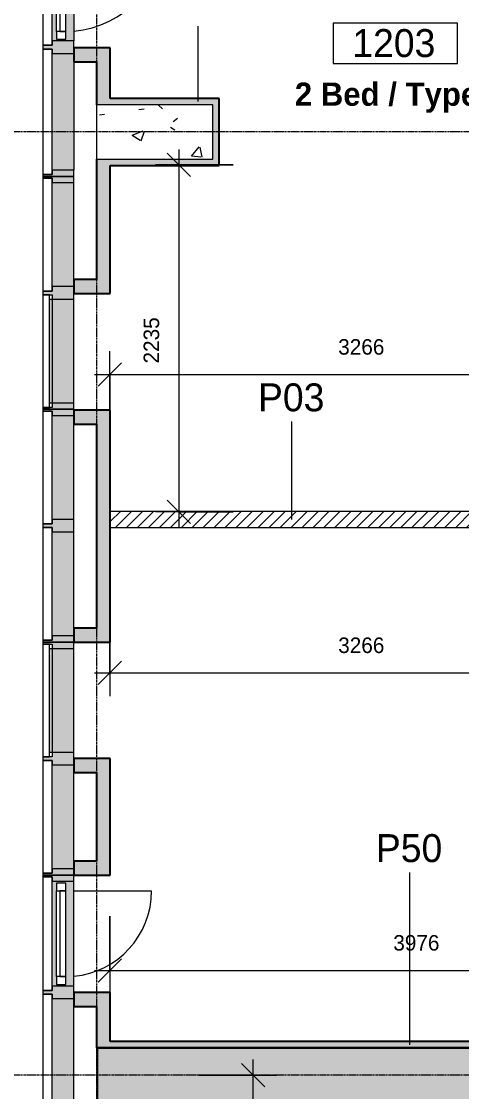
# Model space of a CAD drawing. Header units: millimetres. Extents: x 137829 to 196765, y -3018 to 487290.
# Drawn here: x 144619 to 147456, y 473649 to 480542 of the extents above; entities that cross this region are included whole.
import ezdxf

# ---------------------------------------------------------------- set-up
doc = ezdxf.new("R2010")
doc.units = ezdxf.units.MM
doc.linetypes.add('GridLine', pattern=[21, 12, -3, 3, -3])
for name, color, linetype, lineweight in [('A-ANNO-DIMS', 211, 'Continuous', 5), ('A-ANNO-DIMS-100', 211, 'Continuous', 5), ('A-AREA-IDEN', 2, 'Continuous', 15), ('A-GLAZ-CURT', 52, 'Continuous', 15), ('A-GLAZ-CWMG', 51, 'Continuous', 15), ('A-WALL', 113, 'Continuous', 15), ('A-WALL-IDEN', 211, 'Continuous', 15), ('A-WALL-PATT', 111, 'Continuous', 15), ('G-ANNO-TEXT', 231, 'Continuous', 5), ('I-WALL', 2, 'Continuous', 15), ('S-COLS', 52, 'Continuous', 15), ('S-GRID', 1, 'Continuous', 5)]:
    doc.layers.add(name, color=color, linetype=linetype, lineweight=lineweight)
doc.styles.add('Akkurat-Light_2', font='Akkurat-Light.ttf', dxfattribs={"height": 180})
doc.styles.add('Akkurat-Light_3', font='Akkurat-Light.ttf', dxfattribs={"height": 100})
doc.styles.add('Akkurat-Light_B_1', font='', dxfattribs={"height": 150})
doc.styles.get('Akkurat-Light_B_1').set_extended_font_data('Akkurat-Light', bold=True)
doc.dimstyles.new('Diagonal_Cont_AkkuratLight_1_0mm', dxfattribs={"dimscale": 304.8, "dimtxt": 101.480158, "dimasz": 0.492126, "dimexe": 0.492126, "dimexo": 0.0625, "dimgap": 0.328084, "dimtad": 1, "dimdec": 0, "dimzin": 0, "dimdsep": 46, "dimtxsty": 'Akkurat-Light_3', "dimblk1": 'OBLIQUE', "dimblk2": 'OBLIQUE', "dimsah": 1, "dimcen": 0.09, "dimdle": 0.328084, "dimazin": 0, "dimtfac": 1, "dimtdec": 4, "dimtix": 1, "dimtmove": 0, "dimatfit": 3, "dimfxl": 1, "dimtvp": 1, "dimtolj": 1, "dimtzin": 0, "dimarcsym": 0})
doc.dimstyles.new('Diagonal_Cont_AkkuratLight_1_0mm_RED', dxfattribs={"dimscale": 304.8, "dimtxt": 101.480158, "dimasz": 0.492126, "dimexe": 0.492126, "dimexo": 0.0625, "dimgap": 0.328084, "dimtad": 1, "dimdec": 0, "dimzin": 0, "dimdsep": 46, "dimtxsty": 'Akkurat-Light_3', "dimblk1": 'OBLIQUE', "dimblk2": 'OBLIQUE', "dimsah": 1, "dimcen": 0.09, "dimdle": 0.328084, "dimazin": 0, "dimtfac": 1, "dimtdec": 4, "dimtix": 1, "dimtmove": 0, "dimatfit": 3, "dimfxl": 1, "dimtvp": 1, "dimtolj": 1, "dimtzin": 0, "dimarcsym": 0})

# ---------------------------------------------------------------- blocks, each defined once
blk = doc.blocks.new('Concrete Rectangular - 750 x 350mm-3995345-12-30 - Typical Floor_Partition Types')
at = {"layer": 'S-COLS', "lineweight": 5}
h = blk.add_hatch(dxfattribs=at)
h.set_pattern_fill('FP_13', color=256, style=0, pattern_type=2)
h.set_pattern_definition([(50, (-145477.25, -479830.2), (728.7365, -63.7558), [76.2, -838.2]), (355, (-145477.25, -479830.2), (-140.9716, 764.2276), [60.96, -670.56]), (100.451, (-145416.5, -479835.5), (587.77, 700.4668), [64.76, -712.36]), (46.184, (-145477.25, -479627), (1084.3162, -168.171), [114.3, -1257.3]), (96.636, (-145386.9, -479641), (949.61, 989.7098), [97.14, -1068.54]), (351.184, (-145477.2, -479627), (949.6206, 989.7012), [91.44, -1005.84]), (21, (-145375.65, -479677.8), (606.4579, -409.0606), [76.2, -838.2]), (326, (-145375.65, -479677.8), (247.2083, 736.7529), [60.96, -670.56]), (71.451, (-145325.1, -479711.9), (853.6683, 327.6855), [64.76, -712.36]), (37.5, (-145477.25, -479830.18), (12.3547, 338.22012), [33.528, -628.904, 33.528, -1320.292]), (37.5, (-145477.25, -479830.18), (12.3547, 338.22012), [-695.96, -647.192, 33.528, -639.572]), (7.5, (-145477.25, -479830.18), (267.27887, 400.72213), [33.528, -354.584, 33.528, -870.204]), (7.5, (-145477.25, -479830.18), (267.27887, 400.72213), [-421.64, -613.664, 33.528, -223.012]), (327.5, (-145703.82, -479830.18), (542.36333, -22.91534), [33.528, -220.472, 33.528, -1810.512]), (327.5, (-145703.82, -479830.18), (542.36333, -22.91534), [-287.528, -758.952, 33.528, -1018.032]), (317.5, (-145805.4, -479830.2), (592.51696, 101.7071), [33.528, -296.672, 33.528, -1239.52]), (317.5, (-145805.4, -479830.2), (592.51696, 101.7071), [-363.728, -492.76, 33.528, -713.232])])
h.paths.add_polyline_path([(375, -175), (375, 175), (-375, 175), (-375, -175)], flags=0)
at = {"layer": 'S-COLS'}
for p, q in [((375, 175), (-375, 175)), ((-375, 175), (-375, -175)), ((375, -175), (375, 175)), ((-375, -175), (375, -175))]:
    blk.add_line(p, q, dxfattribs=at)
blk = doc.blocks.new('System Panel - FCH_CWP_01_GlazedPanel-1174460-12-30 - Typical Floor_Partition Types')
at = {"layer": 'A-GLAZ-CURT', "lineweight": 20}
for p, q in [((363, 30.5), (-363, 30.5)), ((-363, 30.5), (-363, -13.5)), ((363, -13.5), (363, 30.5)), ((-363, -13.5), (363, -13.5))]:
    blk.add_line(p, q, dxfattribs=at)
blk = doc.blocks.new('Rectangular Mullion - FCH_CM_40x200mm_Capless - Half Mullion Unitised-1159174-12-30 - Typical Floor_Partition Types')
at = {"layer": 'A-GLAZ-CWMG'}
blk.add_hatch(color=256, dxfattribs=at).paths.add_polyline_path([(0, -30.5), (0, 169.5), (-40, 169.5), (-40, 30.5), (-12, 30.5), (-12, -30.5)], flags=0)
at = {"layer": 'A-GLAZ-CWMG', "lineweight": 20}
for p, q in [((-40, 169.5), (-40, 30.5)), ((0, 169.5), (-40, 169.5)), ((0, -30.5), (0, 169.5)), ((-40, 30.5), (-12, 30.5)), ((-12, 30.5), (-12, -30.5)), ((-12, -30.5), (0, -30.5))]:
    blk.add_line(p, q, dxfattribs=at)
blk = doc.blocks.new('Rectangular Mullion - FCH_CM_40x200mm_Capless - Half Mullion Right Unitised-1159175-12-30 - Typical Floor_Partition Types')
at = {"layer": 'A-GLAZ-CWMG'}
blk.add_hatch(color=256, dxfattribs=at).paths.add_polyline_path([(-12, -30.5), (-12, 30.5), (-40, 30.5), (-40, 169.5), (0, 169.5), (0, -30.5)], flags=0)
at = {"layer": 'A-GLAZ-CWMG', "lineweight": 20}
for p, q in [((-40, 30.5), (-40, 169.5)), ((-40, 169.5), (0, 169.5)), ((0, 169.5), (0, -30.5)), ((-12, 30.5), (-40, 30.5)), ((-12, -30.5), (-12, 30.5)), ((0, -30.5), (-12, -30.5))]:
    blk.add_line(p, q, dxfattribs=at)
blk = doc.blocks.new('Rectangular Mullion - FCH_CM_40x200mm_Capless - Half Mullion Unitised-V11-12-30 - Typical Floor_Partition Types')
at = {"layer": 'A-GLAZ-CWMG'}
for points in [[(149826.9, 446830.8), (149826.9, 446969.8), (149156.9, 446969.8), (149156.9, 446830.8)], [(149156.9, 446813.8), (149826.9, 446813.8), (149826.9, 446830.8), (149156.9, 446830.8)]]:
    blk.add_hatch(color=256, dxfattribs=at).paths.add_polyline_path(points, flags=0)
for p, q in [((149826.9, 446969.8), (149156.9, 446969.8)), ((149156.9, 446813.8), (149156.9, 446830.8)), ((149156.9, 446830.8), (149826.9, 446830.8)), ((149826.9, 446830.8), (149826.9, 446813.8))]:
    blk.add_line(p, q, dxfattribs=at)
blk = doc.blocks.new('System Panel - FCH_CWP_05_Ceramic Backed-1174459-12-30 - Typical Floor_Partition Types')
at = {"layer": 'A-GLAZ-CURT', "lineweight": 20}
for p, q in [((363, 30.5), (-363, 30.5)), ((-363, 30.5), (-363, -30.5)), ((363, -30.5), (363, 30.5)), ((-363, -30.5), (363, -30.5))]:
    blk.add_line(p, q, dxfattribs=at)
blk = doc.blocks.new('Rectangular Mullion - FCH_CM_40x200mm_Capless - Half Mullion Unitised-V17-12-30 - Typical Floor_Partition Types')
at = {"layer": 'A-GLAZ-CWMG'}
blk.add_hatch(color=256, dxfattribs=at).paths.add_polyline_path([(144957.2, 478833.5), (144957.2, 479503.5), (144818.2, 479503.5), (144818.2, 478833.5)], flags=0)
blk.add_line((144957.2, 478878.7), (144957.2, 479503.5), dxfattribs=at)
blk = doc.blocks.new('Rectangular Mullion - FCH_CM_80x200mm_Capless-1002401-12-30 - Typical Floor_Partition Types')
at = {"layer": 'A-GLAZ-CWMG'}
blk.add_hatch(color=256, dxfattribs=at).paths.add_polyline_path([(12, -30.5), (-12, -30.5), (-12, 30.5), (-40, 30.5), (-40, 169.5), (40, 169.5), (40, 30.5), (12, 30.5)], flags=0)
at = {"layer": 'A-GLAZ-CWMG', "lineweight": 20}
for p, q in [((-40, 30.5), (-40, 169.5)), ((-40, 169.5), (40, 169.5)), ((40, 169.5), (40, 30.5)), ((-12, 30.5), (-40, 30.5)), ((-12, -30.5), (-12, 30.5)), ((40, 30.5), (12, 30.5)), ((12, 30.5), (12, -30.5)), ((12, -30.5), (-12, -30.5))]:
    blk.add_line(p, q, dxfattribs=at)
blk = doc.blocks.new('Rectangular Mullion - FCH_CM_40x200mm_Capless - Half Mullion Unitised-V14-12-30 - Typical Floor_Partition Types')
at = {"layer": 'A-GLAZ-CWMG'}
blk.add_hatch(color=256, dxfattribs=at).paths.add_polyline_path([(157535.1, 446830.9), (158205.1, 446830.9), (158205.1, 446969.9), (157535.1, 446969.9)], flags=0)
blk.add_line((158155.1, 446969.9), (157535.1, 446969.9), dxfattribs=at)
blk = doc.blocks.new('System Panel - FCH_CWP_05_Ceramic Backed-1195052-12-30 - Typical Floor_Partition Types')
at = {"layer": 'A-GLAZ-CURT', "lineweight": 20}
for p, q in [((363, 30.5), (-363, 30.5)), ((-363, 30.5), (-363, -30.5)), ((363, -30.5), (363, 30.5)), ((-363, -30.5), (363, -30.5))]:
    blk.add_line(p, q, dxfattribs=at)
blk = doc.blocks.new('Rectangular Mullion - FCH_CM_40x200mm_Capless - Half Mullion Unitised-V18-12-30 - Typical Floor_Partition Types')
at = {"layer": 'A-GLAZ-CWMG'}
blk.add_hatch(color=256, dxfattribs=at).paths.add_polyline_path([(144818.2, 477333.5), (144957.2, 477333.5), (144957.2, 478003.5), (144818.2, 478003.5), (144818.2, 477948.7)], flags=0)
blk.add_line((144957.2, 477333.5), (144957.2, 477948.7), dxfattribs=at)
blk = doc.blocks.new('System Panel - FCH_CWP_05_Ceramic Backed-1194669-12-30 - Typical Floor_Partition Types')
at = {"layer": 'A-GLAZ-CURT', "lineweight": 20}
for p, q in [((363, 30.5), (-363, 30.5)), ((-363, 30.5), (-363, -30.5)), ((363, -30.5), (363, 30.5)), ((-363, -30.5), (363, -30.5))]:
    blk.add_line(p, q, dxfattribs=at)
blk = doc.blocks.new('Rectangular Mullion - FCH_CM_40x200mm_Capless - Half Mullion Unitised-V22-12-30 - Typical Floor_Partition Types')
at = {"layer": 'A-GLAZ-CWMG'}
blk.add_hatch(color=256, dxfattribs=at).paths.add_polyline_path([(144818.2, 475083.5), (144957.2, 475083.5), (144957.2, 475753.5), (144818.2, 475753.5), (144818.2, 475133.5)], flags=0)
blk.add_line((144957.2, 475133.5), (144957.2, 475703.5), dxfattribs=at)
blk = doc.blocks.new('FCH_CWP_Perforated W_D Tower - FCH_CWP_03_Perforated W_D-2412107-12-30 - Typical Floor_Partition Types')
at = {"layer": 'A-GLAZ-CURT', "lineweight": 20}
for p, q in [((-314.3, 169.5), (-314.3, 747)), ((-314.3, 118.5), (-364.3, 118.5)), ((-364.3, 118.5), (-364.3, 58.5)), ((314.3, 118.5), (-314.3, 118.5)), ((-314.3, 118.5), (-314.3, 78.5)), ((-314.3, 58.5), (-314.3, 118.5)), ((-314.3, 78.5), (314.3, 78.5)), ((314.3, 78.5), (314.3, 118.5)), ((364.3, 118.5), (314.3, 118.5)), ((314.3, 118.5), (314.3, 58.5)), ((364.3, 58.5), (364.3, 118.5)), ((404.3, 30.5), (-404.3, 30.5)), ((-404.3, 30.5), (-404.3, -30.5)), ((-364.3, 58.5), (-314.3, 58.5)), ((314.3, 58.5), (364.3, 58.5)), ((404.3, -30.5), (404.3, 30.5)), ((-404.3, -30.5), (404.3, -30.5))]:
    blk.add_line(p, q, dxfattribs=at)
at = {"layer": 'A-GLAZ-CURT'}
blk.add_line((314.3, 58.5), (-314.3, 58.5), dxfattribs=at)
at = {"layer": 'A-GLAZ-CURT', "lineweight": 20}
blk.add_arc((-314.3, 118.5), 628.5, 4.66847, 90, dxfattribs=at)
blk = doc.blocks.new('Rectangular Mullion - FCH_CM_40x200mm_Capless - Half Mullion Right Unitised-1182544-12-30 - Typical Floor_Partition Types')
at = {"layer": 'A-GLAZ-CWMG'}
blk.add_hatch(color=256, dxfattribs=at).paths.add_polyline_path([(0, 30.5), (0, -169.5), (-40, -169.5), (-40, -30.5), (-12, -30.5), (-12, 30.5)], flags=0)
at = {"layer": 'A-GLAZ-CWMG', "lineweight": 20}
for p, q in [((-12, -30.5), (-12, 30.5)), ((-12, 30.5), (0, 30.5)), ((0, 30.5), (0, -169.5)), ((-40, -169.5), (-40, -30.5)), ((-40, -30.5), (-12, -30.5)), ((0, -169.5), (-40, -169.5))]:
    blk.add_line(p, q, dxfattribs=at)
blk = doc.blocks.new('Rectangular Mullion - FCH_CM_40x200mm_Capless - Half Mullion Unitised-V8-12-30 - Typical Floor_Partition Types')
at = {"layer": 'A-GLAZ-CWMG'}
h = blk.add_hatch(color=256, dxfattribs=at)
h.paths.add_polyline_path([(146824.4, 446830.9), (147576.9, 446830.9), (147576.9, 446969.9), (146824.4, 446969.9), (146824.4, 446858.9)], flags=0)
h.paths.add_polyline_path([(146886.4, 446858.9), (146836.4, 446858.9), (146836.4, 446918.9), (147564.9, 446918.9), (147564.9, 446858.9), (147514.9, 446858.9)], flags=0)
blk.add_line((146824.4, 446969.9), (147576.9, 446969.9), dxfattribs=at)
blk = doc.blocks.new('System Panel - FCH_CWP_05_Ceramic Backed-1194791-12-30 - Typical Floor_Partition Types')
at = {"layer": 'A-GLAZ-CURT', "lineweight": 20}
for p, q in [((404.2, 30.5), (-404.2, 30.5)), ((-404.2, 30.5), (-404.2, -30.5)), ((404.2, -30.5), (404.2, 30.5)), ((-404.2, -30.5), (404.2, -30.5))]:
    blk.add_line(p, q, dxfattribs=at)
blk = doc.blocks.new('Rectangular Mullion - FCH_CM_40x200mm_Capless - Half Mullion Unitised-V23-12-30 - Typical Floor_Partition Types')
at = {"layer": 'A-GLAZ-CWMG'}
blk.add_hatch(color=256, dxfattribs=at).paths.add_polyline_path([(144818.2, 479583.5), (144957.2, 479583.5), (144957.2, 480336), (144818.2, 480336), (144818.2, 479725.8)], flags=0)
blk.add_line((144957.2, 480281.2), (144957.2, 479583.5), dxfattribs=at)
blk = doc.blocks.new('Rectangular Mullion - FCH_CM_80x200mm_Capless-1182541-12-30 - Typical Floor_Partition Types')
at = {"layer": 'A-GLAZ-CWMG'}
blk.add_hatch(color=256, dxfattribs=at).paths.add_polyline_path([(12, 30.5), (12, -30.5), (40, -30.5), (40, -169.5), (-40, -169.5), (-40, -30.5), (-12, -30.5), (-12, 30.5)], flags=0)
at = {"layer": 'A-GLAZ-CWMG', "lineweight": 20}
for p, q in [((-12, -30.5), (-12, 30.5)), ((-12, 30.5), (12, 30.5)), ((12, 30.5), (12, -30.5)), ((-40, -169.5), (-40, -30.5)), ((-40, -30.5), (-12, -30.5)), ((12, -30.5), (40, -30.5)), ((40, -30.5), (40, -169.5)), ((40, -169.5), (-40, -169.5))]:
    blk.add_line(p, q, dxfattribs=at)
blk = doc.blocks.new('System Panel - FCH_CWP_05_Ceramic Backed-1194818-12-30 - Typical Floor_Partition Types')
at = {"layer": 'A-GLAZ-CURT', "lineweight": 20}
for p, q in [((366, 30.5), (-366, 30.5)), ((-366, 30.5), (-366, -30.5)), ((366, -30.5), (366, 30.5)), ((-366, -30.5), (366, -30.5))]:
    blk.add_line(p, q, dxfattribs=at)
blk = doc.blocks.new('Rectangular Mullion - FCH_CM_40x200mm_Capless - Half Mullion Unitised-1160569-12-30 - Typical Floor_Partition Types')
at = {"layer": 'A-GLAZ-CWMG'}
blk.add_hatch(color=256, dxfattribs=at).paths.add_polyline_path([(144957.2, 473571.5), (144957.2, 474247.5), (144818.2, 474247.5), (144818.2, 473571.5)], flags=0)
blk.add_line((144957.2, 473571.5), (144957.2, 474197.5), dxfattribs=at)
blk = doc.blocks.new('FCH_CWP_Perforated W_D Tower - FCH_CWP_03_Perforated W_D-2412108-12-30 - Typical Floor_Partition Types')
at = {"layer": 'A-GLAZ-CURT', "lineweight": 20}
for p, q in [((-276, 169.5), (-276, 670.5)), ((-276, 118.5), (-326, 118.5)), ((-326, 118.5), (-326, 58.5)), ((276, 118.5), (-276, 118.5)), ((-276, 118.5), (-276, 78.5)), ((-276, 58.5), (-276, 118.5)), ((-276, 78.5), (276, 78.5)), ((276, 78.5), (276, 118.5)), ((326, 118.5), (276, 118.5)), ((276, 118.5), (276, 58.5)), ((326, 58.5), (326, 118.5)), ((366, 30.5), (-366, 30.5)), ((-366, 30.5), (-366, -30.5)), ((-326, 58.5), (-276, 58.5)), ((276, 58.5), (326, 58.5)), ((366, -30.5), (366, 30.5)), ((-366, -30.5), (366, -30.5))]:
    blk.add_line(p, q, dxfattribs=at)
at = {"layer": 'A-GLAZ-CURT'}
blk.add_line((276, 58.5), (-276, 58.5), dxfattribs=at)
at = {"layer": 'A-GLAZ-CURT', "lineweight": 20}
blk.add_arc((-276, 118.5), 552, 5.3206, 90, dxfattribs=at)
blk = doc.blocks.new('Rectangular Mullion - FCH_CM_40x200mm_Capless - Half Mullion Unitised-V24-12-30 - Typical Floor_Partition Types')
at = {"layer": 'A-GLAZ-CWMG'}
h = blk.add_hatch(color=256, dxfattribs=at)
h.paths.add_polyline_path([(144818.2, 474327.5), (144957.2, 474327.5), (144957.2, 475003.5), (144818.2, 475003.5), (144818.2, 474339.5)], flags=0)
h.paths.add_polyline_path([(144866.2, 474339.5), (144846.2, 474339.5), (144846.2, 474991.5), (144906.2, 474991.5), (144906.2, 474339.5)], flags=0)
blk.add_line((144957.2, 474327.5), (144957.2, 475003.5), dxfattribs=at)
blk = doc.blocks.new('DIMBLOCK22-12-30 - Typical Floor_Partition Types')
at = {"layer": 'A-ANNO-DIMS-100'}
for p, q in [((145189.2, 474779.7), (145189.2, 474279.7)), ((145189.2, 474429.7), (145189.2, 474779.7)), ((149165.2, 474779.7), (149165.2, 474279.7)), ((149165.2, 474429.7), (149165.2, 474779.7)), ((145089.2, 474429.7), (149265.2, 474429.7))]:
    blk.add_line(p, q, dxfattribs=at)
at = {"layer": 'A-ANNO-DIMS-100', "lineweight": 18}
for p, q in [((145189.2, 474429.7), (145264.2, 474504.7)), ((149165.2, 474429.7), (149240.2, 474504.7)), ((145189.2, 474429.7), (145114.2, 474354.7)), ((149165.2, 474429.7), (149090.2, 474354.7))]:
    blk.add_line(p, q, dxfattribs=at)
at = {"layer": 'A-ANNO-DIMS-100', "color": 0, "insert": (147015.6, 474657.2), "char_height": 100, "width": 388.033, "attachment_point": 1, "line_spacing_factor": 1.032002, "style": 'Akkurat-Light_3'}
blk.add_mtext('3976', dxfattribs=at)
blk = doc.blocks.new('_Oblique')
at = {"color": 0, "linetype": 'ByBlock', "lineweight": -2}
blk.add_line((-0.5, -0.5), (0.5, 0.5), dxfattribs=at)
blk = doc.blocks.new('DIMBLOCK25-12-30 - Typical Floor_Partition Types')
at = {"layer": 'A-ANNO-DIMS-100'}
for p, q in [((145189.2, 476696.2), (145189.2, 476196.2)), ((145189.2, 476346.2), (145189.2, 476696.2)), ((148455.5, 476696.2), (148455.5, 476196.2)), ((148455.5, 476346.2), (148455.5, 476696.2)), ((145089.2, 476346.2), (148555.5, 476346.2))]:
    blk.add_line(p, q, dxfattribs=at)
at = {"layer": 'A-ANNO-DIMS-100', "lineweight": 18}
for p, q in [((145189.2, 476346.2), (145264.2, 476421.2)), ((148455.5, 476346.2), (148530.5, 476421.2)), ((145189.2, 476346.2), (145114.2, 476271.2)), ((148455.5, 476346.2), (148380.5, 476271.2))]:
    blk.add_line(p, q, dxfattribs=at)
at = {"layer": 'A-ANNO-DIMS-100', "color": 0, "insert": (146660.7, 476573.7), "char_height": 100, "width": 388.033, "attachment_point": 1, "line_spacing_factor": 1.032002, "style": 'Akkurat-Light_3'}
blk.add_mtext('3266', dxfattribs=at)
blk = doc.blocks.new('DIMBLOCK26-12-30 - Typical Floor_Partition Types')
at = {"layer": 'A-ANNO-DIMS-100'}
for p, q in [((148455.5, 478618), (148455.5, 478118)), ((148455.5, 478268), (148455.5, 478618)), ((145189.2, 477918), (145189.2, 478418)), ((145089.2, 478268), (148555.5, 478268)), ((145189.2, 478268), (145189.2, 477918))]:
    blk.add_line(p, q, dxfattribs=at)
at = {"layer": 'A-ANNO-DIMS-100', "lineweight": 18}
for p, q in [((145189.2, 478268), (145264.2, 478343)), ((148455.5, 478268), (148530.5, 478343)), ((145189.2, 478268), (145114.2, 478193)), ((148455.5, 478268), (148380.5, 478193))]:
    blk.add_line(p, q, dxfattribs=at)
at = {"layer": 'A-ANNO-DIMS-100', "color": 0, "insert": (146660.7, 478495.6), "char_height": 100, "width": 388.033, "attachment_point": 1, "line_spacing_factor": 1.032002, "style": 'Akkurat-Light_3'}
blk.add_mtext('3266', dxfattribs=at)
blk = doc.blocks.new('DIMBLOCK39-12-30 - Typical Floor_Partition Types')
at = {"layer": 'A-ANNO-DIMS-100', "lineweight": 18}
for p, q in [((146112.1, 473755.2), (146037.1, 473830.2)), ((146112.1, 473755.2), (146187.1, 473680.2)), ((146112.1, 467576.5), (146037.1, 467651.5)), ((146112.1, 467576.5), (146187.1, 467501.5))]:
    blk.add_line(p, q, dxfattribs=at)
at = {"layer": 'A-ANNO-DIMS-100'}
for p, q in [((146112.1, 467476.5), (146112.1, 473855.2)), ((145762.1, 473755.2), (146262.1, 473755.2)), ((146112.1, 473755.2), (145762.1, 473755.2)), ((145762.1, 467576.5), (146262.1, 467576.5)), ((146112.1, 467576.5), (145762.1, 467576.5))]:
    blk.add_line(p, q, dxfattribs=at)
at = {"layer": 'A-ANNO-DIMS-100', "color": 0, "insert": (145884.6, 470504.2), "char_height": 100, "width": 388.033, "attachment_point": 1, "rotation": 90, "line_spacing_factor": 1.032002, "style": 'Akkurat-Light_3'}
blk.add_mtext('6179', dxfattribs=at)
blk = doc.blocks.new('DIMBLOCK254-12-30 - Typical Floor_Partition Types')
at = {"layer": 'A-ANNO-DIMS-100', "lineweight": 18}
for p, q in [((145634.3, 479617.7), (145559.3, 479692.7)), ((145634.3, 479617.7), (145709.3, 479542.7)), ((145634.3, 477382.9), (145559.3, 477457.9)), ((145634.3, 477382.9), (145709.3, 477307.9))]:
    blk.add_line(p, q, dxfattribs=at)
at = {"layer": 'A-ANNO-DIMS-100'}
for p, q in [((145634.3, 479717.7), (145634.3, 477282.9)), ((145984.3, 479617.7), (145484.3, 479617.7)), ((145634.3, 479617.7), (145984.3, 479617.7)), ((145984.3, 477382.9), (145484.3, 477382.9)), ((145634.3, 477382.9), (145984.3, 477382.9))]:
    blk.add_line(p, q, dxfattribs=at)
at = {"layer": 'A-ANNO-DIMS-100', "color": 0, "insert": (145406.8, 478338.6), "char_height": 100, "width": 388.033, "attachment_point": 1, "rotation": 90, "line_spacing_factor": 1.032002, "style": 'Akkurat-Light_3'}
blk.add_mtext('2235', dxfattribs=at)
blk = doc.blocks.new('FCH_A_Tag_Room_Apartment Type - Name Number-1756916-12-30 - Typical Floor_Partition Types')
at = {"layer": 'A-AREA-IDEN'}
for p, q in [((4, 1.232), (-4, 1.232)), ((-4, 1.232), (-4, -1.368)), ((4, -1.368), (4, 1.232)), ((-4, -1.368), (4, -1.368))]:
    blk.add_line(p, q, dxfattribs=at)

msp = doc.modelspace()

# ---------------------------------------------------------------- hatches: boundary and pattern name
at = {"layer": 'A-WALL-PATT'}
for color, points in [(4, [(145102.2, 480281.2), (145192.2, 480281.2), (145192.2, 480371.2), (144957.2, 480371.2), (144957.2, 480281.2)]), (4, [(145192.2, 480005.2), (145192.2, 480281.2), (145102.2, 480281.2), (145102.2, 480005.2)]), (1, [(145852.2, 480005.2), (145892.7, 480005.2), (145892.7, 480045.7), (145192.2, 480045.7), (145192.2, 480005.2)]), (1, [(145892.7, 479614.7), (145892.7, 480005.2), (145852.2, 480005.2), (145852.2, 479614.7)]), (4, [(145192.2, 478878.7), (145192.2, 479655.2), (145102.2, 479655.2), (145102.2, 478878.7)]), (1, [(145852.2, 479614.7), (145852.2, 479655.2), (145192.2, 479655.2), (145192.2, 479614.7)]), (4, [(144957.2, 478788.7), (145192.2, 478788.7), (145192.2, 478878.7), (144957.2, 478878.7)]), (4, [(145102.2, 477948.7), (145192.2, 477948.7), (145192.2, 478038.7), (144957.2, 478038.7), (144957.2, 477948.7)]), (4, [(145192.2, 476633.5), (145192.2, 477948.7), (145102.2, 477948.7), (145102.2, 476633.5)]), (4, [(144957.2, 476543.5), (145192.2, 476543.5), (145192.2, 476633.5), (144957.2, 476633.5)]), (4, [(145102.2, 475703.5), (145192.2, 475703.5), (145192.2, 475793.5), (144957.2, 475793.5), (144957.2, 475703.5)]), (4, [(145192.2, 475133.5), (145192.2, 475703.5), (145102.2, 475703.5), (145102.2, 475133.5)]), (4, [(144957.2, 475043.5), (145192.2, 475043.5), (145192.2, 475133.5), (144957.2, 475133.5)]), (4, [(145102.2, 474197.5), (145192.2, 474197.5), (145192.2, 474287.5), (144957.2, 474287.5), (144957.2, 474197.5)]), (4, [(145102.2, 473930.2), (145192.2, 473930.2), (145192.2, 474197.5), (145102.2, 474197.5)]), (1, [(151180, 473930.2), (151267.7, 473930.2), (151267.7, 473970.7), (145192.2, 473970.7), (145192.2, 473930.2), (150254.1, 473930.2)]), (256, [(145107.2, 473580.2), (152002.2, 473580.2), (152002.2, 473930.2), (145107.2, 473930.2)])]:
    msp.add_hatch(color=color, dxfattribs=at).paths.add_polyline_path(points, flags=0)
at = {"layer": 'A-WALL-PATT', "lineweight": 5}
h = msp.add_hatch(dxfattribs=at)
h.set_pattern_fill('FP_14', color=92, style=0, pattern_type=2)
h.set_pattern_definition([(45, (0, 0), (-35.355339, 35.355339), [])])
h.paths.add_polyline_path([(148452.5, 477282.9), (148452.5, 477385.9), (145192.2, 477385.9), (145192.2, 477282.9), (148402.3, 477282.9)], flags=0)

# ---------------------------------------------------------------- linework, layer by layer
at = {"layer": 'A-WALL', "lineweight": 25}
for p, q in [((151267.7, 473930.2), (145107.2, 473930.2)), ((145107.2, 473930.2), (145107.2, 473580.2))]:
    msp.add_line(p, q, dxfattribs=at)
at = {"layer": 'A-WALL-IDEN'}
for p, q in [((145758.7, 480025.4), (145758.7, 480511.7)), ((146362.1, 477334.4), (146362.1, 477964.1)), ((147121.7, 473950.4), (147121.7, 475060.7))]:
    msp.add_line(p, q, dxfattribs=at)
at = {"layer": 'I-WALL', "color": 130, "lineweight": 25}
for p, q in [((145192.2, 480371.2), (144957.2, 480371.2)), ((144957.2, 480371.2), (144957.2, 480281.2)), ((145192.2, 480045.7), (145192.2, 480371.2)), ((144957.2, 480281.2), (145102.2, 480281.2)), ((145102.2, 480281.2), (145102.2, 480005.2)), ((145102.2, 479655.2), (145102.2, 478878.7)), ((145192.2, 478788.7), (145192.2, 479614.7)), ((145102.2, 478878.7), (144957.2, 478878.7)), ((144957.2, 478878.7), (144957.2, 478788.7)), ((144957.2, 478788.7), (145192.2, 478788.7)), ((145192.2, 478038.7), (144957.2, 478038.7)), ((144957.2, 478038.7), (144957.2, 477948.7)), ((145192.2, 476543.5), (145192.2, 478038.7)), ((144957.2, 477948.7), (145102.2, 477948.7)), ((145102.2, 477948.7), (145102.2, 476633.5)), ((145102.2, 476633.5), (144957.2, 476633.5)), ((144957.2, 476633.5), (144957.2, 476543.5)), ((144957.2, 476543.5), (145192.2, 476543.5)), ((145192.2, 475793.5), (144957.2, 475793.5)), ((144957.2, 475793.5), (144957.2, 475703.5)), ((145192.2, 475043.5), (145192.2, 475793.5)), ((144957.2, 475703.5), (145102.2, 475703.5)), ((145102.2, 475703.5), (145102.2, 475133.5)), ((145102.2, 475133.5), (144957.2, 475133.5)), ((144957.2, 475133.5), (144957.2, 475043.5)), ((144957.2, 475043.5), (145192.2, 475043.5)), ((145192.2, 474287.5), (144957.2, 474287.5)), ((144957.2, 474287.5), (144957.2, 474197.5)), ((145192.2, 473970.7), (145192.2, 474287.5)), ((144957.2, 474197.5), (145102.2, 474197.5)), ((145102.2, 474197.5), (145102.2, 473930.2)), ((145102.2, 473930.2), (145192.2, 473930.2))]:
    msp.add_line(p, q, dxfattribs=at)
at = {"layer": 'I-WALL', "color": 10, "lineweight": 25}
for p, q in [((145892.7, 480045.7), (145192.2, 480045.7)), ((145892.7, 479614.7), (145892.7, 480045.7)), ((145192.2, 479614.7), (145892.7, 479614.7)), ((149162.2, 473970.7), (145192.2, 473970.7)), ((145192.2, 473930.2), (151267.7, 473930.2))]:
    msp.add_line(p, q, dxfattribs=at)
at = {"layer": 'I-WALL', "color": 90, "lineweight": 13}
for p, q in [((148147.5, 477385.9), (145192.2, 477385.9)), ((145192.2, 477282.9), (148452.5, 477282.9))]:
    msp.add_line(p, q, dxfattribs=at)
at = {"layer": 'S-GRID', "linetype": 'GridLine'}
for p, q in [((145102.2, 486190.2), (145102.2, 442030)), ((161952.3, 479830.2), (140221, 479830.2)), ((161952.3, 473755.2), (140221, 473755.2))]:
    msp.add_line(p, q, dxfattribs=at)

# ---------------------------------------------------------------- block references
at = {"layer": 'A-AREA-IDEN', "xscale": 99.99999999999993, "yscale": 99.99999999999993, "zscale": 99.99999999999993}
msp.add_blockref('FCH_A_Tag_Room_Apartment Type - Name Number-1756916-12-30 - Typical Floor_Partition Types', (147028.4, 480408.3), dxfattribs=at)
at = {"layer": 'A-GLAZ-CURT', "lineweight": 20}
for name, p, rotation in [('FCH_CWP_Perforated W_D Tower - FCH_CWP_03_Perforated W_D-2412107-12-30 - Typical Floor_Partition Types', (144787.7, 480792.3), 269.9999999999997), ('FCH_CWP_Perforated W_D Tower - FCH_CWP_03_Perforated W_D-2412108-12-30 - Typical Floor_Partition Types', (144787.7, 474665.5), 269.9999999999999)]:
    msp.add_blockref(name, p, dxfattribs=dict(at, rotation=rotation))
at = {"layer": 'A-GLAZ-CURT'}
for name, p, rotation in [('System Panel - FCH_CWP_05_Ceramic Backed-1194791-12-30 - Typical Floor_Partition Types', (144787.7, 479959.8), 269.9999999999997), ('System Panel - FCH_CWP_05_Ceramic Backed-1174459-12-30 - Typical Floor_Partition Types', (144787.7, 479168.5), 89.9999999999999), ('System Panel - FCH_CWP_01_GlazedPanel-1174460-12-30 - Typical Floor_Partition Types', (144787.7, 478418.5), 89.9999999999999), ('System Panel - FCH_CWP_05_Ceramic Backed-1195052-12-30 - Typical Floor_Partition Types', (144787.7, 477668.5), 89.9999999999999), ('System Panel - FCH_CWP_05_Ceramic Backed-1174459-12-30 - Typical Floor_Partition Types', (144787.7, 476918.5), 89.9999999999999), ('System Panel - FCH_CWP_01_GlazedPanel-1174460-12-30 - Typical Floor_Partition Types', (144787.7, 476168.5), 89.9999999999999), ('System Panel - FCH_CWP_05_Ceramic Backed-1194669-12-30 - Typical Floor_Partition Types', (144787.7, 475418.5), 89.9999999999999), ('System Panel - FCH_CWP_05_Ceramic Backed-1194818-12-30 - Typical Floor_Partition Types', (144787.7, 473909.5), 89.9999999999999)]:
    msp.add_blockref(name, p, dxfattribs=dict(at, rotation=rotation))
at = {"layer": 'A-GLAZ-CWMG'}
for name, p, rotation in [('Rectangular Mullion - FCH_CM_40x200mm_Capless - Half Mullion Unitised-V8-12-30 - Typical Floor_Partition Types', (-302012.6, 627992.9), 270), ('Rectangular Mullion - FCH_CM_40x200mm_Capless - Half Mullion Unitised-V11-12-30 - Typical Floor_Partition Types', (-302012.6, 627910.4), 270), ('Rectangular Mullion - FCH_CM_40x200mm_Capless - Half Mullion Unitised-1159174-12-30 - Typical Floor_Partition Types', (144787.7, 478043.5), 269.9999999999999), ('Rectangular Mullion - FCH_CM_40x200mm_Capless - Half Mullion Unitised-V14-12-30 - Typical Floor_Partition Types', (-302012.6, 634788.7), 270), ('Rectangular Mullion - FCH_CM_40x200mm_Capless - Half Mullion Unitised-1159174-12-30 - Typical Floor_Partition Types', (144787.7, 476543.5), 269.9999999999999), ('Rectangular Mullion - FCH_CM_40x200mm_Capless - Half Mullion Unitised-V11-12-30 - Typical Floor_Partition Types', (-302012.6, 625660.4), 270), ('Rectangular Mullion - FCH_CM_40x200mm_Capless - Half Mullion Unitised-1159174-12-30 - Typical Floor_Partition Types', (144787.7, 475043.5), 269.9999999999999)]:
    msp.add_blockref(name, p, dxfattribs=dict(at, rotation=rotation))
at = {"layer": 'A-GLAZ-CWMG', "extrusion": (0, 0, -1)}
for name, p, rotation in [('Rectangular Mullion - FCH_CM_80x200mm_Capless-1182541-12-30 - Typical Floor_Partition Types', (-144787.7, 480376), 270.0000000000003), ('Rectangular Mullion - FCH_CM_40x200mm_Capless - Half Mullion Right Unitised-1182544-12-30 - Typical Floor_Partition Types', (-144787.7, 479543.5), 270.0000000000003), ('Rectangular Mullion - FCH_CM_40x200mm_Capless - Half Mullion Right Unitised-1159175-12-30 - Typical Floor_Partition Types', (-144787.7, 479543.5), 90.00000000000011), ('Rectangular Mullion - FCH_CM_80x200mm_Capless-1002401-12-30 - Typical Floor_Partition Types', (-144787.7, 478793.5), 90.00000000000011), ('Rectangular Mullion - FCH_CM_40x200mm_Capless - Half Mullion Right Unitised-1159175-12-30 - Typical Floor_Partition Types', (-144787.7, 478043.5), 90.00000000000011), ('Rectangular Mullion - FCH_CM_80x200mm_Capless-1002401-12-30 - Typical Floor_Partition Types', (-144787.7, 477293.5), 90.00000000000011), ('Rectangular Mullion - FCH_CM_40x200mm_Capless - Half Mullion Right Unitised-1159175-12-30 - Typical Floor_Partition Types', (-144787.7, 476543.5), 90.00000000000011), ('Rectangular Mullion - FCH_CM_80x200mm_Capless-1002401-12-30 - Typical Floor_Partition Types', (-144787.7, 475793.5), 90.00000000000011), ('Rectangular Mullion - FCH_CM_40x200mm_Capless - Half Mullion Right Unitised-1159175-12-30 - Typical Floor_Partition Types', (-144787.7, 475043.5), 90.00000000000011), ('Rectangular Mullion - FCH_CM_80x200mm_Capless-1002401-12-30 - Typical Floor_Partition Types', (-144787.7, 474287.5), 90.00000000000011)]:
    msp.add_blockref(name, p, dxfattribs=dict(at, rotation=rotation))
at = {"layer": 'A-GLAZ-CWMG'}
for name in ['Rectangular Mullion - FCH_CM_40x200mm_Capless - Half Mullion Unitised-V23-12-30 - Typical Floor_Partition Types', 'Rectangular Mullion - FCH_CM_40x200mm_Capless - Half Mullion Unitised-V17-12-30 - Typical Floor_Partition Types', 'Rectangular Mullion - FCH_CM_40x200mm_Capless - Half Mullion Unitised-V18-12-30 - Typical Floor_Partition Types', 'Rectangular Mullion - FCH_CM_40x200mm_Capless - Half Mullion Unitised-V22-12-30 - Typical Floor_Partition Types', 'Rectangular Mullion - FCH_CM_40x200mm_Capless - Half Mullion Unitised-V24-12-30 - Typical Floor_Partition Types', 'Rectangular Mullion - FCH_CM_40x200mm_Capless - Half Mullion Unitised-1160569-12-30 - Typical Floor_Partition Types']:
    msp.add_blockref(name, (0, 0), dxfattribs=at)
at = {"layer": 'S-COLS'}
msp.add_blockref('Concrete Rectangular - 750 x 350mm-3995345-12-30 - Typical Floor_Partition Types', (145477.2, 479830.2), dxfattribs=at)

# ---------------------------------------------------------------- texts
at = {"layer": 'A-AREA-IDEN', "lineweight": 5, "insert": (146751.4, 480492.4), "char_height": 180, "width": 673.417, "attachment_point": 1, "style": 'Akkurat-Light_2'}
msp.add_mtext('1203', dxfattribs=at)
at = {"layer": 'A-WALL-IDEN', "lineweight": 5, "char_height": 180, "width": 521.097, "attachment_point": 1, "style": 'Akkurat-Light_2'}
for s, insert in [('P03', (146143.6, 478210.6)), ('P50', (146903.2, 475307.2))]:
    msp.add_mtext(s, dxfattribs=dict(at, insert=insert))
at = {"layer": 'G-ANNO-TEXT', "color": 7, "lineweight": 13, "insert": (146381.2, 480148.4), "char_height": 150, "width": 1731.645, "attachment_point": 1, "style": 'Akkurat-Light_B_1'}
msp.add_mtext('2 Bed / Type 1', dxfattribs=at)

# ---------------------------------------------------------------- dimensions: what is measured, and where the dimension line sits
at = {"layer": 'A-ANNO-DIMS'}
for base, p1, p2, dimstyle, override, picture, middle in [((145634.3, 477382.9), (145984.3, 479617.7), (145984.3, 477382.9), 'Diagonal_Cont_AkkuratLight_1_0mm', {"dimpost": '<>', "dimfxl": 2234.821164}, 'DIMBLOCK254-12-30 - Typical Floor_Partition Types', (145483.4, 478500.3)), ((146112.1, 473755.2), (145762.1, 467576.5), (145762.1, 473755.2), 'Diagonal_Cont_AkkuratLight_1_0mm_RED', {"dimpost": '<>', "dimfxl": 6178.644783}, 'DIMBLOCK39-12-30 - Typical Floor_Partition Types', (145961.2, 470665.9))]:
    dim = msp.add_linear_dim(base=base, p1=p1, p2=p2, angle=90, dimstyle=dimstyle, override=override, dxfattribs=at)
    dim.commit()
    dim.dimension.update_dxf_attribs({"geometry": picture, "text_midpoint": middle})
for base, p1, p2, override, picture, middle in [((148455.5, 478268), (145189.2, 477918), (148455.5, 478618), {"dimpost": '<>', "dimfxl": 3340.436895}, 'DIMBLOCK26-12-30 - Typical Floor_Partition Types', (146822.4, 478419)), ((148455.5, 476346.2), (145189.2, 476696.2), (148455.5, 476696.2), {"dimpost": '<>', "dimfxl": 3266.269838}, 'DIMBLOCK25-12-30 - Typical Floor_Partition Types', (146822.4, 476497.1)), ((149165.2, 474429.7), (145189.2, 474779.7), (149165.2, 474779.7), {"dimpost": '<>', "dimfxl": 3976.000001}, 'DIMBLOCK22-12-30 - Typical Floor_Partition Types', (147177.2, 474580.6))]:
    dim = msp.add_linear_dim(base=base, p1=p1, p2=p2, dimstyle='Diagonal_Cont_AkkuratLight_1_0mm', override=override, dxfattribs=at)
    dim.commit()
    dim.dimension.update_dxf_attribs({"geometry": picture, "text_midpoint": middle})

doc.saveas('drawing.dxf')
